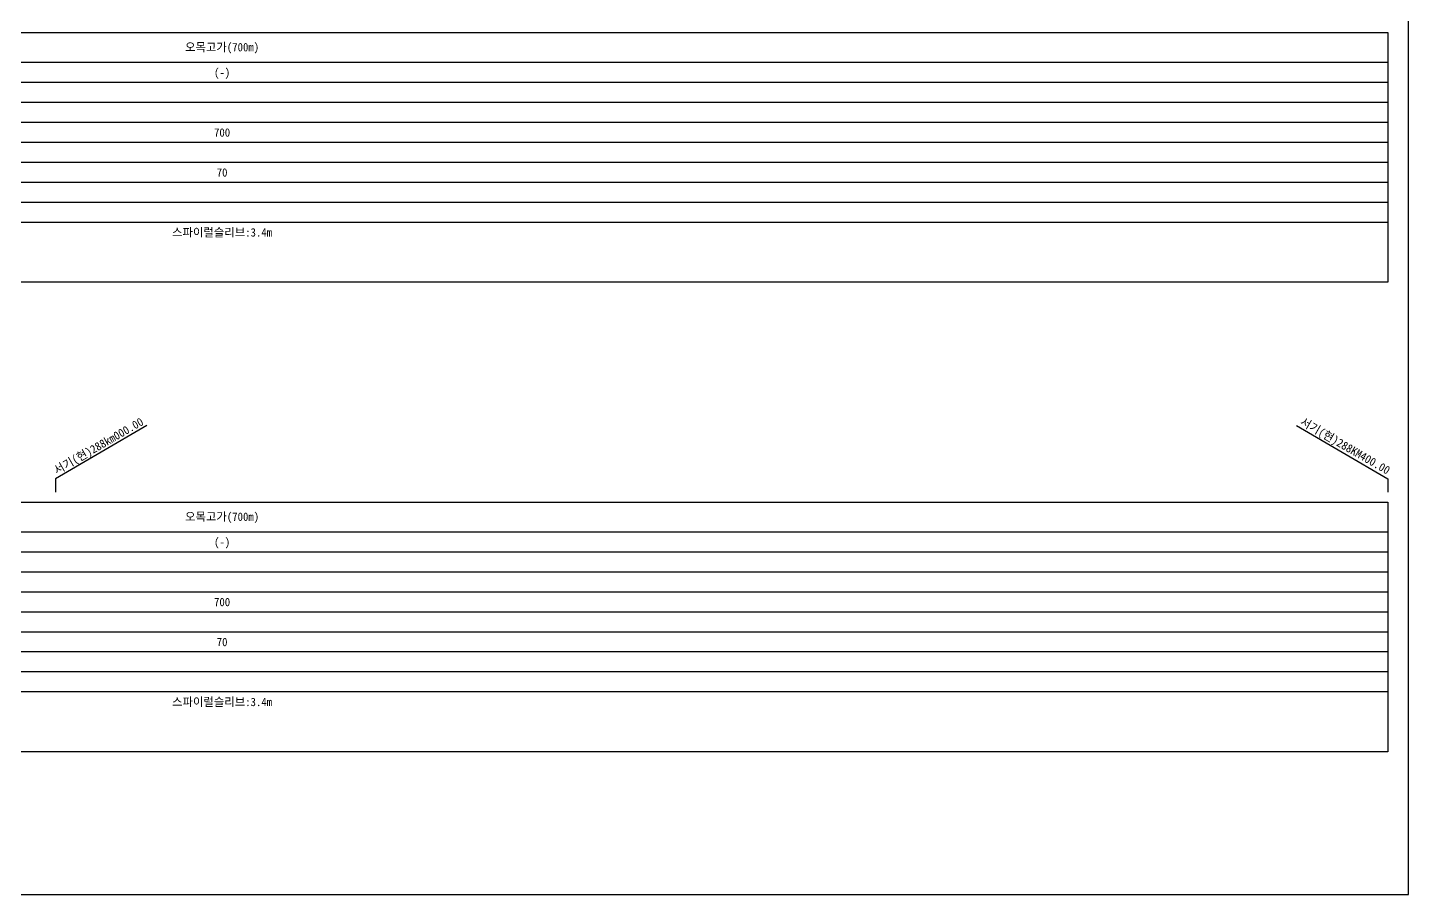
# Model space of a CAD drawing. Header units: millimetres. Extents: x 2406 to 3202, y 1103 to 1810.
# Drawn here: x 2787.3 to 3201.9, y 1103.1 to 1363.4 of the extents above; entities that cross this region are included whole.
import ezdxf
from ezdxf.enums import TextEntityAlignment as Align
from ezdxf.xclip import XClip

# ---------------------------------------------------------------- set-up
doc = ezdxf.new("R2010")
doc.units = ezdxf.units.MM
doc.header["$LTSCALE"] = 10
doc.header["$MEASUREMENT"] = 0
doc.header["$XCLIPFRAME"] = 2
for name, color, linetype in [('TT-TABL-LIN1', 4, 'Continuous'), ('TT-TABL-LIN2', 1, 'Continuous'), ('TT-TABL-TEX2', 3, 'Continuous'), ('TZ-BASE', 253, 'Continuous'), ('TZ-LEAL', 1, 'Continuous'), ('TZ-LEAT', 3, 'Continuous')]:
    doc.layers.add(name, color=color, linetype=linetype)
doc.layers.add('TX-PAPR', color=2, linetype='Continuous', plot=False)
doc.styles.get("Standard").update_dxf_attribs({"font": 'GulimChe.ttf'})
doc.styles.add('굴림체', font='GulimChe.ttf')

# ---------------------------------------------------------------- blocks, each defined once
blk = doc.blocks.new('JD-DXFDH7DHF')
at = {"layer": 'TZ-BASE'}
for p, q in [((325.95, 142.64), (344.54, -207.22)), ((426.09, 142.64), (444.68, -207.22)), ((526.23, 142.64), (544.82, -207.22)), ((626.37, 142.64), (644.96, -207.22)), ((371.21, -69.32, 55.87), (351.79, -119.99, 55.87))]:
    blk.add_line(p, q, dxfattribs=at)
blk = doc.blocks.new('JD-경부고속하선표_190503')
at = {"layer": 'TT-TABL-LIN1'}
blk.add_lwpolyline([(2, 114), (785.58, 114), (785.58, 39), (2, 39)], close=True, dxfattribs=at)
at = {"layer": 'TT-TABL-LIN2'}
for points in [[(785.58, 105), (9.33, 105)], [(785.58, 99), (9.33, 99)], [(785.58, 93), (9.33, 93)], [(785.58, 87), (9.33, 87)], [(785.58, 81), (38.33, 81)], [(785.58, 75), (9.33, 75)], [(785.58, 69), (9.33, 69)], [(785.58, 63), (9.33, 63)], [(785.58, 57), (9.33, 57)]]:
    blk.add_lwpolyline(points, dxfattribs=at)
blk = doc.blocks.new('JD-경부고속상선표_190503')
at = {"layer": 'TT-TABL-LIN1'}
blk.add_lwpolyline([(2, 114), (785.58, 114), (785.58, 39), (2, 39)], close=True, dxfattribs=at)
at = {"layer": 'TT-TABL-LIN2'}
for points in [[(785.58, 105), (9.33, 105)], [(785.58, 99), (9.33, 99)], [(785.58, 93), (9.33, 93)], [(785.58, 87), (9.33, 87)], [(785.58, 81), (38.33, 81)], [(785.58, 75), (9.33, 75)], [(785.58, 69), (9.33, 69)], [(785.58, 63), (9.33, 63)], [(785.58, 57), (9.33, 57)]]:
    blk.add_lwpolyline(points, dxfattribs=at)

msp = doc.modelspace()

# ---------------------------------------------------------------- linework, layer by layer
at = {"layer": 'TX-PAPR'}
msp.add_lwpolyline([(2405.89, 1103.05), (3201.89, 1103.05), (3201.89, 1619.05), (2405.89, 1619.05)], close=True, dxfattribs=at)
at = {"layer": 'TZ-LEAL'}
for points in [[(2823.07, 1243.87), (2795.68, 1227.85), (2795.68, 1223.85)], [(3168.3, 1243.87), (3195.68, 1227.85), (3195.68, 1223.85)]]:
    msp.add_lwpolyline(points, dxfattribs=at)

# ---------------------------------------------------------------- block references
at = {"layer": 'TT-TABL-LIN2'}
for name, p in [('JD-경부고속하선표_190503', (2410.11, 1247.87)), ('JD-경부고속상선표_190503', (2410.11, 1106.85))]:
    msp.add_blockref(name, p, dxfattribs=at)
at = {"layer": 'TZ-BASE'}
ref = msp.add_blockref('JD-DXFDH7DHF', (2489.14, 1480.78), dxfattribs=at)
XClip(ref).set_block_clipping_path([(-0.0689262289, 74.9999682976), (699.9307781337, 75.6432797985), (700.0686305916, -74.3566568571), (0.068926229, -74.9999683274)])

# ---------------------------------------------------------------- texts
at = {"layer": 'TT-TABL-TEX2', "style": '굴림체'}
for p in [(2845.68, 1357.37), (2845.68, 1216.35)]:
    msp.add_text('오목고가(700m)', height=2.5, dxfattribs=at).set_placement(p, align=Align.MIDDLE)
at = {"layer": 'TT-TABL-TEX2'}
for s, p in [('(-)', (2845.68, 1349.87)), ('700', (2845.68, 1331.87)), ('70', (2845.68, 1319.87)), ('스파이럴슬리브:3.4m', (2845.68, 1301.87)), ('(-)', (2845.68, 1208.85)), ('700', (2845.68, 1190.85)), ('70', (2845.68, 1178.85)), ('스파이럴슬리브:3.4m', (2845.68, 1160.85))]:
    msp.add_text(s, height=2.5, dxfattribs=at).set_placement(p, align=Align.MIDDLE_CENTER)
at = {"layer": 'TZ-LEAT'}
for s, rotation, p in [('서기(현)288km000.00', 30, (2809.18, 1236.64)), ('서기(현)288KM400.00', 330, (3182.29, 1236.67))]:
    msp.add_text(s, height=2.5, rotation=rotation, dxfattribs=at).set_placement(p, align=Align.CENTER)

doc.saveas('drawing.dxf')
